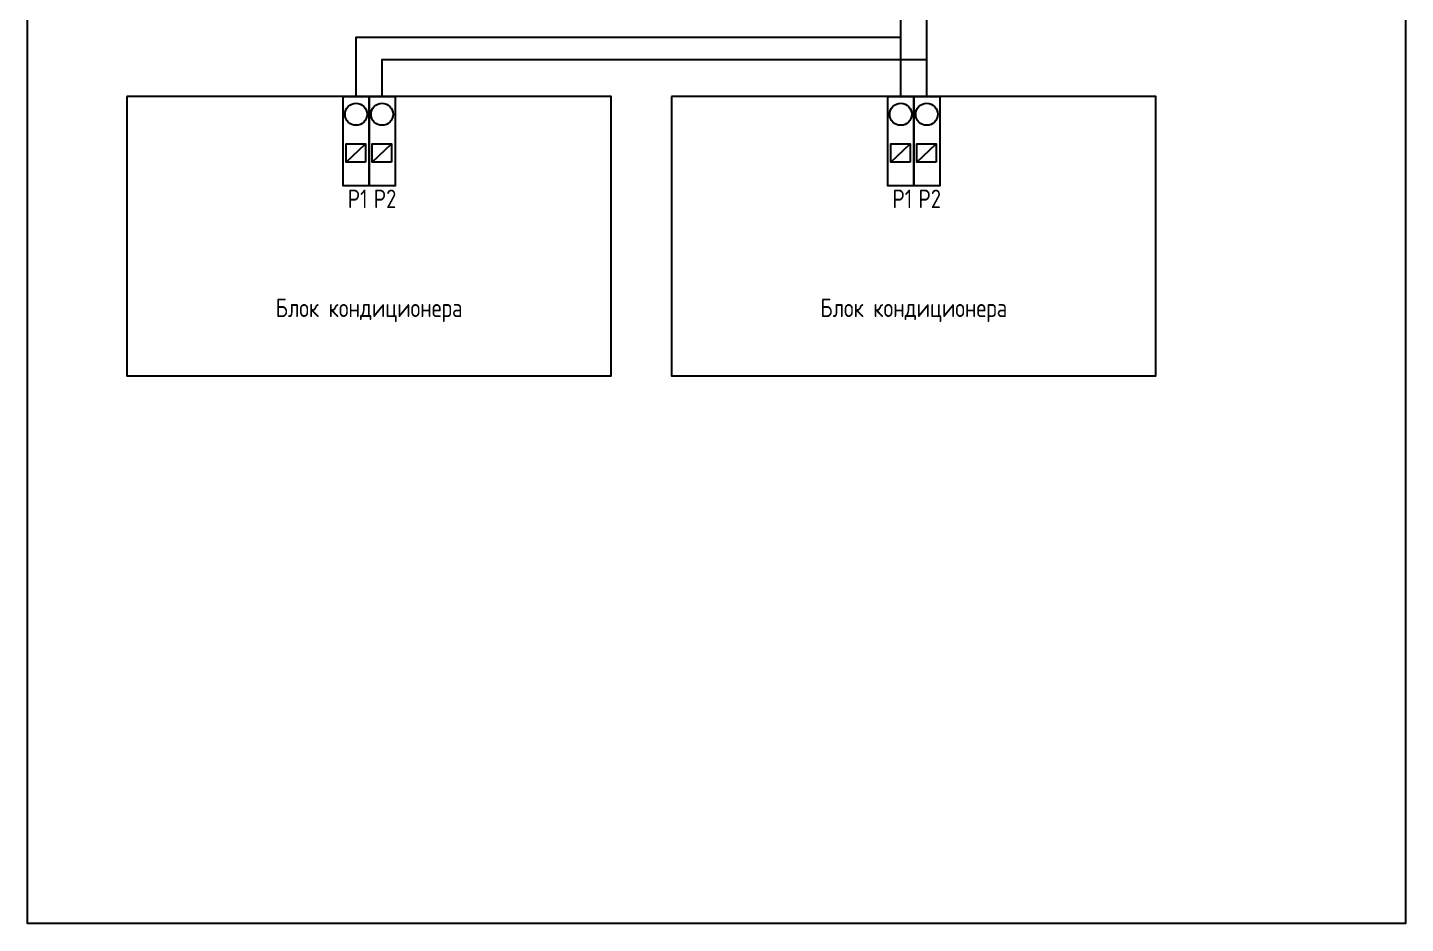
# Model space of a CAD drawing. Header units: millimetres. Extents: x -559267 to 14075, y 0 to 209897.
# Drawn here: x 1890 to 2075.5, y 0 to 120.5 of the extents above; entities that cross this region are included whole.
import ezdxf

# ---------------------------------------------------------------- set-up
doc = ezdxf.new("R2010")
doc.units = ezdxf.units.MM
doc.styles.add('Unecom', font='GOST2304A_0.ttf', dxfattribs={"height": 2.5})

msp = doc.modelspace()

# ---------------------------------------------------------------- linework, layer by layer
for p, q in [((1932.91, 102.43), (1935.48, 104.89)), ((1936.41, 102.43), (1938.98, 104.89)), ((2006.24, 102.43), (2008.81, 104.89)), ((2009.74, 102.43), (2012.31, 104.89))]:
    msp.add_line(p, q)
for points in [[(2007.56, 111.25), (2007.56, 137.23)], [(2011.06, 111.25), (2011.06, 137.23)], [(1934.23, 111.25), (1934.23, 119.25), (2007.56, 119.25)], [(1937.73, 111.25), (1937.73, 116.25), (2011.06, 116.25)], [(1903.38, 111.25), (1903.38, 73.67), (1968.59, 73.67), (1968.59, 111.25), (1903.38, 111.25)], [(1932.48, 111.25), (1935.98, 111.25), (1935.98, 99.25), (1932.48, 99.25), (1932.48, 111.25)], [(1935.98, 111.25), (1939.48, 111.25), (1939.48, 99.25), (1935.98, 99.25), (1935.98, 111.25)], [(1976.7, 111.25), (1976.7, 73.67), (2041.91, 73.67), (2041.91, 111.25), (1976.7, 111.25)], [(2005.81, 111.25), (2009.31, 111.25), (2009.31, 99.25), (2005.81, 99.25), (2005.81, 111.25)], [(2009.31, 111.25), (2012.81, 111.25), (2012.81, 99.25), (2009.31, 99.25), (2009.31, 111.25)]]:
    msp.add_lwpolyline(points)
for points in [[(1935.48, 102.43), (1932.91, 102.43), (1932.91, 104.89), (1935.48, 104.89)], [(1938.98, 102.43), (1936.41, 102.43), (1936.41, 104.89), (1938.98, 104.89)], [(2008.81, 102.43), (2006.24, 102.43), (2006.24, 104.89), (2008.81, 104.89)], [(2012.31, 102.43), (2009.74, 102.43), (2009.74, 104.89), (2012.31, 104.89)]]:
    msp.add_lwpolyline(points, close=True)
for centre in [(1934.23, 108.88), (1937.73, 108.88), (2007.56, 108.88), (2011.06, 108.88)]:
    msp.add_circle(centre, 1.49)
at = {"layer": 'Defpoints', "color": 6}
msp.add_lwpolyline([(1890, 287), (2075.5, 287), (2075.5, 0), (1890, 0), (1890, 287)], dxfattribs=at)

# ---------------------------------------------------------------- texts
at = {"char_height": 2.5, "style": 'Unecom'}
for s, width, insert, attachment_point in [('P1', 33.8167, (1933.11, 98.75), 1), ('P2', 33.8167, (1936.61, 98.75), 1), ('P1', 33.8167, (2006.44, 98.75), 1), ('P2', 33.8167, (2009.94, 98.75), 1), ('Блок кондиционера', 56.2818, (1935.98, 82.5), 5), ('Блок кондиционера', 56.2818, (2009.31, 82.5), 5)]:
    msp.add_mtext_dynamic_manual_height_columns(s, width=width, gutter_width=12.5, heights=[0], dxfattribs=dict(at, insert=insert, attachment_point=attachment_point))

doc.saveas('drawing.dxf')
